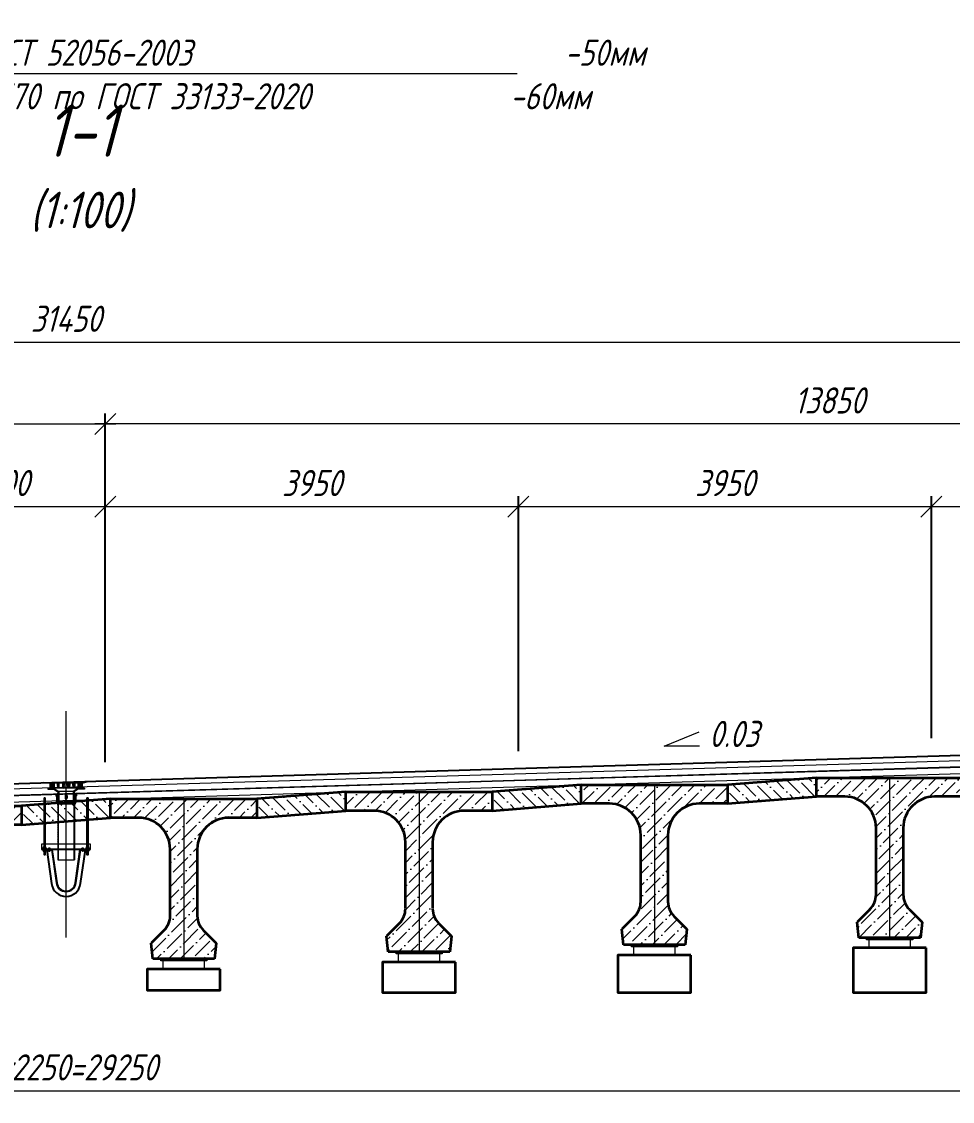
# Model space of a CAD drawing. Header units: millimetres. Extents: x 6546658 to 12951752, y -1354198 to 1102852.
# Drawn here: x 11702516 to 11711416, y -4459 to 5869 of the extents above; entities that cross this region are included whole.
import ezdxf
from ezdxf import colors
from ezdxf.entities.mleader import LeaderData, LeaderLine
from ezdxf.math import Vec2, Vec3

# ---------------------------------------------------------------- set-up
doc = ezdxf.new("R2010")
doc.units = ezdxf.units.MM
doc.set_wipeout_variables(frame=1)
for name, pattern in [('HIDDEN', [9.525, 6.35, -3.175]), ('осевая', [50.8, 31.75, -6.35, 6.35, -6.35]), ('штриховая', [19.05, 12.7, -6.35])]:
    doc.linetypes.add(name, pattern=pattern)
doc.layers.get('Defpoints').update_dxf_attribs({"color": 254, "lineweight": 0})
for name, color, linetype, lineweight in [('04_Невидимые', 3, 'Continuous', 13), ('1-Бетон', 114, 'Continuous', 35), ('1-Тонкая', 5, 'Continuous', 20), ('1-Штриховка', 8, 'Continuous', 9), ('ИС_Med', 7, 'Continuous', 35), ('ИС_TXT', 4, 'Continuous', 18), ('ИС_Выноска', 3, 'Continuous', 18), ('ИС_Выноски', 3, 'Continuous', 18), ('ИС_Невид', 4, 'штриховая', 18), ('ИС_Ось', 1, 'осевая', 18), ('ИС_Разм', 3, 'Continuous', 18), ('ИС_Размер', 3, 'Continuous', 18), ('ИС_Текст заглавный', 1, 'Continuous', 35), ('ИС_Тон', 3, 'Continuous', 18), ('ИС_Тонкая', 3, 'Continuous', 18), ('ИС_Штр', 3, 'Continuous', 9)]:
    doc.layers.add(name, color=color, linetype=linetype, lineweight=lineweight)
doc.layers.add('Красный поперечник', color=1, linetype='Continuous')
doc.layers.add('ограждение', color=7, linetype='Continuous')
doc.styles.add('0', font='isocpeur.ttf', dxfattribs={"width": 0.8, "oblique": 15})
doc.styles.add('ISOCPEUR', font='isocpeur.ttf', dxfattribs={"width": 0.8, "oblique": 15})
doc.dimstyles.new('М100', dxfattribs={"dimscale": 100, "dimtxt": 2.5, "dimasz": 2, "dimexe": 1, "dimexo": 1, "dimgap": 1, "dimtad": 1, "dimdec": 0, "dimzin": 0, "dimdsep": 46, "dimtxsty": '0', "dimblk": 'OBLIQUE', "dimcen": 0.09, "dimdle": 1, "dimclrd": 256, "dimclre": 256, "dimclrt": 256, "dimadec": 4, "dimazin": 0, "dimtfac": 1, "dimtdec": 0, "dimtofl": 0, "dimtmove": 1, "dimatfit": 2, "dimfxl": 1, "dimtolj": 1, "dimtzin": 0, "dimlwd": -1, "dimarcsym": 0})
pattern_1 = [(45, (886.094, -4203.091), (8.838835, -8.838835), [])]

# ---------------------------------------------------------------- blocks, each defined once
blk = doc.blocks.new('1530')
at = {"layer": '1-Штриховка'}
h = blk.add_hatch(dxfattribs=at)
h.set_pattern_fill('ANSI36', color=256, scale=25, style=0)
h.set_pattern_definition([(45, (-1571632.81, 568569.22), (42.0949506, 154.348152), [198.4375, -39.6875, 0, -39.6875])])
h.paths.add_polyline_path([(130, -480), (130, -1117, 0.198927), (189, -1259), (310, -1380), (295, -1530), (-295, -1530), (-310, -1380), (-189, -1259, 0.198898), (-130, -1117), (-130, -480, 0.414214), (-430, -180), (-700, -180), (-700, 0), (700, 0), (700, -180), (430, -180, 0.414224)])
at = {"layer": '1-Бетон'}
for p, q in [((-700, 0), (700, 0)), ((-700, -180), (-700, 0)), ((700, 0), (700, -180)), ((-430, -180), (-700, -180)), ((700, -180), (430, -180)), ((-130, -1117), (-130, -480)), ((130, -480), (130, -1117)), ((-189, -1259), (-310, -1380)), ((189, -1259), (310, -1380)), ((-295, -1530), (-310, -1380)), ((310, -1380), (295, -1530)), ((295, -1530), (-295, -1530))]:
    blk.add_line(p, q, dxfattribs=at)
for centre, radius, start, end in [((-430, -480), 300, 0, 90), ((430, -480), 300, 90, 180), ((-330, -1117), 200, 315.0289, 359.9744), ((330, -1117), 200, 180.0256, 224.9711)]:
    blk.add_arc(centre, radius, start, end, dxfattribs=at)
at = {"layer": 'ИС_Ось', "ltscale": 100}
blk.add_line((0, 0), (0, -1530), dxfattribs=at)
blk = doc.blocks.new('_Oblique')
at = {"color": 0, "linetype": 'ByBlock', "lineweight": -2}
blk.add_line((-0.5, -0.5), (0.5, 0.5), dxfattribs=at)
blk = doc.blocks.new('*D537')
at = {"layer": 'Defpoints', "color": 0, "linetype": 'Continuous', "transparency": 16777216}
for p in [(11703316, 2020), (11703316, -1315), (11698616, -1556)]:
    blk.add_point(p, dxfattribs=at)
at = {"layer": 'ИС_Размер', "lineweight": -2, "transparency": 16777216}
for p, q in [((11698616, -1456), (11698616, 2120)), ((11703316, -1215), (11703316, 2120))]:
    blk.add_line(p, q, dxfattribs=at)
at = {"layer": 'ИС_Размер', "transparency": 16777216}
blk.add_line((11698516, 2020), (11703416, 2020), dxfattribs=at)
at = {"layer": 'ИС_Размер', "linetype": 'Continuous', "transparency": 16777216, "xscale": 200, "yscale": 200, "zscale": 200, "rotation": 180}
blk.add_blockref('_Oblique', (11698616, 2020), dxfattribs=at)
at = {"layer": 'ИС_Размер', "linetype": 'Continuous', "transparency": 16777216, "xscale": 200, "yscale": 200, "zscale": 200}
blk.add_blockref('_Oblique', (11703316, 2020), dxfattribs=at)
at = {"layer": 'ИС_Размер', "linetype": 'Continuous', "transparency": 16777216, "insert": (11700966, 2245), "char_height": 250, "attachment_point": 5, "style": '0'}
blk.add_mtext('\\A1;4700', dxfattribs=at)
blk = doc.blocks.new('*D538')
at = {"layer": 'Defpoints', "color": 0, "transparency": 16777216}
for p in [(11703316, 1230), (11701317, -772), (11703316, -1315)]:
    blk.add_point(p, dxfattribs=at)
at = {"layer": 'ИС_Размер', "lineweight": -2, "transparency": 16777216}
for p, q in [((11701317, -672), (11701317, 1330)), ((11703316, -1215), (11703316, 1330))]:
    blk.add_line(p, q, dxfattribs=at)
at = {"layer": 'ИС_Размер', "transparency": 16777216}
blk.add_line((11701217, 1230), (11703416, 1230), dxfattribs=at)
at = {"layer": 'ИС_Размер', "transparency": 16777216, "xscale": 200, "yscale": 200, "zscale": 200, "rotation": 180}
blk.add_blockref('_Oblique', (11701317, 1230), dxfattribs=at)
at = {"layer": 'ИС_Размер', "transparency": 16777216, "xscale": 200, "yscale": 200, "zscale": 200}
blk.add_blockref('_Oblique', (11703316, 1230), dxfattribs=at)
at = {"layer": 'ИС_Размер', "transparency": 16777216, "insert": (11702316, 1455), "char_height": 250, "attachment_point": 5, "style": '0'}
blk.add_mtext('\\A1;2000', dxfattribs=at)
blk = doc.blocks.new('*D539')
at = {"layer": 'Defpoints', "color": 0, "linetype": 'Continuous', "transparency": 16777216}
for p in [(11707266, 1230), (11707266, -1209), (11703316, -1315)]:
    blk.add_point(p, dxfattribs=at)
at = {"layer": 'ИС_Размер', "lineweight": -2, "transparency": 16777216}
for p, q in [((11703316, -1215), (11703316, 1330)), ((11707266, -1109), (11707266, 1330))]:
    blk.add_line(p, q, dxfattribs=at)
at = {"layer": 'ИС_Размер', "transparency": 16777216}
blk.add_line((11703216, 1230), (11707366, 1230), dxfattribs=at)
at = {"layer": 'ИС_Размер', "linetype": 'Continuous', "transparency": 16777216, "xscale": 200, "yscale": 200, "zscale": 200, "rotation": 180}
blk.add_blockref('_Oblique', (11703316, 1230), dxfattribs=at)
at = {"layer": 'ИС_Размер', "linetype": 'Continuous', "transparency": 16777216, "xscale": 200, "yscale": 200, "zscale": 200}
blk.add_blockref('_Oblique', (11707266, 1230), dxfattribs=at)
at = {"layer": 'ИС_Размер', "linetype": 'Continuous', "transparency": 16777216, "insert": (11705291, 1455), "char_height": 250, "attachment_point": 5, "style": '0'}
blk.add_mtext('\\A1;3950', dxfattribs=at)
blk = doc.blocks.new('*D540')
at = {"layer": 'Defpoints', "color": 0, "linetype": 'Continuous', "transparency": 16777216}
for p in [(11711216, 1230), (11711216, -1086), (11707266, -1209)]:
    blk.add_point(p, dxfattribs=at)
at = {"layer": 'ИС_Размер', "lineweight": -2, "transparency": 16777216}
for p, q in [((11707266, -1109), (11707266, 1330)), ((11711216, -986), (11711216, 1330))]:
    blk.add_line(p, q, dxfattribs=at)
at = {"layer": 'ИС_Размер', "transparency": 16777216}
blk.add_line((11707166, 1230), (11711316, 1230), dxfattribs=at)
at = {"layer": 'ИС_Размер', "linetype": 'Continuous', "transparency": 16777216, "xscale": 200, "yscale": 200, "zscale": 200, "rotation": 180}
blk.add_blockref('_Oblique', (11707266, 1230), dxfattribs=at)
at = {"layer": 'ИС_Размер', "linetype": 'Continuous', "transparency": 16777216, "xscale": 200, "yscale": 200, "zscale": 200}
blk.add_blockref('_Oblique', (11711216, 1230), dxfattribs=at)
at = {"layer": 'ИС_Размер', "linetype": 'Continuous', "transparency": 16777216, "insert": (11709241, 1455), "char_height": 250, "attachment_point": 5, "style": '0'}
blk.add_mtext('\\A1;3950', dxfattribs=at)
blk = doc.blocks.new('*D545')
at = {"layer": 'Defpoints', "color": 0, "linetype": 'Continuous', "transparency": 16777216}
for p in [(11718666, 2801), (11718666, -924), (11687217, -1714)]:
    blk.add_point(p, dxfattribs=at)
at = {"layer": 'ИС_Размер', "lineweight": -2, "transparency": 16777216}
for p, q in [((11687217, -1614), (11687217, 2901)), ((11718666, -824), (11718666, 2901))]:
    blk.add_line(p, q, dxfattribs=at)
at = {"layer": 'ИС_Размер', "transparency": 16777216}
blk.add_line((11687117, 2801), (11718766, 2801), dxfattribs=at)
at = {"layer": 'ИС_Размер', "linetype": 'Continuous', "transparency": 16777216, "xscale": 200, "yscale": 200, "zscale": 200, "rotation": 180}
blk.add_blockref('_Oblique', (11687217, 2801), dxfattribs=at)
at = {"layer": 'ИС_Размер', "linetype": 'Continuous', "transparency": 16777216, "xscale": 200, "yscale": 200, "zscale": 200}
blk.add_blockref('_Oblique', (11718666, 2801), dxfattribs=at)
at = {"layer": 'ИС_Размер', "linetype": 'Continuous', "transparency": 16777216, "insert": (11702941, 3026), "char_height": 250, "attachment_point": 5, "style": '0'}
blk.add_mtext('\\A1;31450', dxfattribs=at)
blk = doc.blocks.new('*D546')
at = {"layer": 'Defpoints', "color": 0, "linetype": 'Continuous', "transparency": 16777216}
for p in [(11703316, 2020), (11717166, -327), (11703316, -1315)]:
    blk.add_point(p, dxfattribs=at)
at = {"layer": 'ИС_Размер', "lineweight": -2, "transparency": 16777216}
for p, q in [((11703316, -1215), (11703316, 2120)), ((11717166, -227), (11717166, 2120))]:
    blk.add_line(p, q, dxfattribs=at)
at = {"layer": 'ИС_Размер', "transparency": 16777216}
blk.add_line((11717266, 2020), (11703216, 2020), dxfattribs=at)
at = {"layer": 'ИС_Размер', "linetype": 'Continuous', "transparency": 16777216, "xscale": 200, "yscale": 200, "zscale": 200, "rotation": 180}
blk.add_blockref('_Oblique', (11703316, 2020), dxfattribs=at)
at = {"layer": 'ИС_Размер', "linetype": 'Continuous', "transparency": 16777216, "xscale": 200, "yscale": 200, "zscale": 200}
blk.add_blockref('_Oblique', (11717166, 2020), dxfattribs=at)
at = {"layer": 'ИС_Размер', "linetype": 'Continuous', "transparency": 16777216, "insert": (11710241, 2245), "char_height": 250, "attachment_point": 5, "style": '0'}
blk.add_mtext('\\A1;13850', dxfattribs=at)
blk = doc.blocks.new('*D556')
at = {"layer": 'Defpoints', "color": 0, "linetype": 'Continuous', "transparency": 16777216}
for p in [(11715166, 1230), (11715166, -959), (11711216, -1086)]:
    blk.add_point(p, dxfattribs=at)
at = {"layer": 'ИС_Размер', "lineweight": -2, "transparency": 16777216}
for p, q in [((11711216, -986), (11711216, 1330)), ((11715166, -859), (11715166, 1330))]:
    blk.add_line(p, q, dxfattribs=at)
at = {"layer": 'ИС_Размер', "transparency": 16777216}
blk.add_line((11711116, 1230), (11715266, 1230), dxfattribs=at)
at = {"layer": 'ИС_Размер', "linetype": 'Continuous', "transparency": 16777216, "xscale": 200, "yscale": 200, "zscale": 200, "rotation": 180}
blk.add_blockref('_Oblique', (11711216, 1230), dxfattribs=at)
at = {"layer": 'ИС_Размер', "linetype": 'Continuous', "transparency": 16777216, "xscale": 200, "yscale": 200, "zscale": 200}
blk.add_blockref('_Oblique', (11715166, 1230), dxfattribs=at)
at = {"layer": 'ИС_Размер', "linetype": 'Continuous', "transparency": 16777216, "insert": (11713191, 1455), "char_height": 250, "attachment_point": 5, "style": '0'}
blk.add_mtext('\\A1;3950', dxfattribs=at)
blk = doc.blocks.new('_None')
blk = doc.blocks.new('*D562')
at = {"layer": 'Defpoints', "color": 0, "linetype": 'Continuous', "transparency": 16777216}
for p in [(11717566, -2700), (11688316, -3524), (11717566, -4359)]:
    blk.add_point(p, dxfattribs=at)
at = {"layer": 'ИС_Размер', "lineweight": -2, "transparency": 16777216}
for p, q in [((11717566, -2800), (11717566, -4459)), ((11688316, -3624), (11688316, -4459))]:
    blk.add_line(p, q, dxfattribs=at)
at = {"layer": 'ИС_Размер', "transparency": 16777216}
blk.add_line((11688216, -4359), (11717666, -4359), dxfattribs=at)
at = {"layer": 'ИС_Размер', "linetype": 'Continuous', "transparency": 16777216, "xscale": 200, "yscale": 200, "zscale": 200, "rotation": 180}
blk.add_blockref('_Oblique', (11688316, -4359), dxfattribs=at)
at = {"layer": 'ИС_Размер', "linetype": 'Continuous', "transparency": 16777216, "xscale": 200, "yscale": 200, "zscale": 200}
blk.add_blockref('_Oblique', (11717566, -4359), dxfattribs=at)
at = {"layer": 'ИС_Размер', "linetype": 'Continuous', "transparency": 16777216, "insert": (11702941, -4134), "char_height": 250, "attachment_point": 5, "style": '0'}
blk.add_mtext('\\A1;13х2250=29250', dxfattribs=at)
blk = doc.blocks.new('*X18')
at = {"color": 0}
for p, q in [((310, 570.0651), (280, 600.0651)), ((310, 561.084844), (280, 591.084844)), ((307.104588, 555), (280, 582.104588)), ((298.124332, 555), (280, 573.124332)), ((289.144075, 555), (280, 564.144075)), ((280.163819, 555), (280, 555.163819)), ((310, 579.045356), (284.045356, 605)), ((310, 588.025612), (293.025612, 605)), ((310, 597.005868), (302.005868, 605))]:
    blk.add_line(p, q, dxfattribs=at)
blk = doc.blocks.new('A$C1A332784')
at = {"layer": 'ИС_Штр'}
h = blk.add_hatch(dxfattribs=at)
h.set_pattern_fill('ANSI31', color=256, scale=100, angle=90, style=0)
h.set_pattern_definition(pattern_1)
h.paths.add_polyline_path([(-69, -200), (-77, -200), (-77, -188), (-69, -188)])
h.paths.add_polyline_path([(-69, -126), (-77, -126), (-77, -95), (-117, -68), (-175, -68), (-175, -60), (-155, -60), (-155, -10), (-147, -10), (-147, -60), (-117, -60), (-69, -92)])
h = blk.add_hatch(dxfattribs=at)
h.set_pattern_fill('ANSI31', color=256, scale=50, angle=90, style=0)
h.set_pattern_definition([(135, (-1871.349, -4043.091), (-4.419417, -4.419417), [])])
h.paths.add_polyline_path([(85, -10), (65, -10), (67, -60), (83, -60)])
h.paths.add_polyline_path([(35, -10), (15, -10), (17, -60), (33, -60)])
h.paths.add_polyline_path([(-15, -10), (-35, -10), (-33, -60), (-17, -60)])
h.paths.add_polyline_path([(-65, -10), (-85, -10), (-83, -60), (-67, -60)])
h = blk.add_hatch(dxfattribs=at)
h.set_pattern_fill('ANSI31', color=256, scale=100, angle=90, style=0)
h.set_pattern_definition(pattern_1)
h.paths.add_polyline_path([(77, -200), (69, -200), (69, -188), (77, -188)])
h.paths.add_polyline_path([(77, -126), (69, -126), (69, -92), (117, -60), (147, -60), (147, -10), (155, -10), (155, -60), (175, -60), (175, -68), (117, -68), (77, -95)])
h = blk.add_hatch(dxfattribs=at)
h.set_pattern_fill('ANSI31', color=256, scale=2.5, angle=90, style=0)
h.set_pattern_definition([(135, (-544.1, -1211.934), (-5.61266, -5.61266), [])])
h.paths.add_polyline_path([(-75, -645), (-80, -645), (-80, -745), (-75, -745)])
h.paths.add_polyline_path([(-80, -595), (-75, -595), (-75, -207), (-80, -207), (-80, -202), (-87, -197), (-86, -118), (-99, -118), (-99, -133), (-92, -140), (-92, -198), (-80, -217)])
h = blk.add_hatch(dxfattribs=at)
h.set_pattern_fill('ANSI31', color=256, scale=2.5, style=0)
h.set_pattern_definition([(45, (-544.1, -1211.934), (-5.61266, 5.61266), [])])
h.paths.add_polyline_path([(80, -645), (75, -645), (75, -745), (80, -745)])
h.paths.add_polyline_path([(75, -595), (80, -595), (80, -217), (93, -197), (93, -139), (100, -132), (100, -117), (87, -117), (87, -196), (80, -201), (80, -207), (75, -207)])
for p, q in [((155, -10), (216, 4)), ((-155, -10), (-214, -4, 0)), ((-175, -60), (-175, -68)), ((-175, -60), (-155, -60)), ((-175, -68), (-117, -68)), ((-155, -10), (-155, -60)), ((155, -10), (-155, -10)), ((-147, -10), (-147, -60)), ((-147, -60), (-117, -60)), ((-145, -10), (-145, -60)), ((147, -60), (-117, -60)), ((-117, -60), (-69, -92)), ((-117, -68), (-77, -95)), ((-115, -10), (-115, -60)), ((-85, -10), (-83, -60)), ((-77, -95), (-77, -200)), ((-69, -92), (-69, -200)), ((69, -92), (-69, -92)), ((-67, -60), (-65, -10)), ((-35, -10), (-33, -60)), ((-17, -60), (-15, -10)), ((17, -60), (15, -10)), ((35, -10), (33, -60)), ((67, -60), (65, -10)), ((117, -60), (69, -92)), ((69, -92), (69, -200)), ((117, -68), (77, -95)), ((77, -95), (77, -200)), ((85, -10), (83, -60)), ((115, -60), (115, -10)), ((175, -68), (117, -68)), ((145, -60), (145, -10)), ((147, -10), (147, -60)), ((155, -10), (155, -60)), ((175, -60), (155, -60)), ((175, -60), (175, -68)), ((-99, -118), (-99, -133)), ((-99, -118), (-86, -118)), ((-99, -133), (-92, -140)), ((-92, -140), (-92, -198)), ((-92, -198), (-80, -217)), ((-80, -202), (-87, -197)), ((-86, -118), (-86, -197)), ((-80, -207), (-80, -202)), ((-69, -126), (-77, -126)), ((-69, -169), (-77, -169)), ((-10, -131), (-10, -154)), ((10, -131), (10, -154)), ((77, -126), (69, -126)), ((77, -169), (69, -169)), ((80, -201), (87, -196)), ((93, -197), (80, -217)), ((80, -207), (80, -201)), ((87, -117), (87, -196)), ((87, -117), (100, -117)), ((100, -132), (93, -139)), ((93, -139), (93, -197)), ((100, -117), (100, -132)), ((-80, -207), (-75, -207)), ((-80, -217), (-80, -595)), ((-75, -207), (-75, -595)), ((75, -211), (-75, -211)), ((75, -207), (75, -595)), ((80, -207), (75, -207)), ((80, -217), (80, -595)), ((-80, -645), (-80, -745)), ((-75, -645), (-75, -745)), ((75, -645), (75, -745)), ((80, -645), (80, -745)), ((-80, -745, 0), (80, -745, 0))]:
    blk.add_line(p, q)
at = {"linetype": 'Continuous'}
blk.add_line((77, -200), (-77, -200), dxfattribs=at)
for centre, start, end in [((0, -131), 0, 180), ((0, -154), 180, 0)]:
    blk.add_arc(centre, 10, start, end)
blk.add_point((0, -121))
at = {"layer": 'ИС_Невид', "ltscale": 0.1}
for p, q in [((-83, -117), (-83, -199)), ((84, -117), (84, -199)), ((-80, -595), (-80, -645)), ((-75, -595), (-75, -645)), ((75, -595), (75, -645)), ((80, -595), (80, -645))]:
    blk.add_line(p, q, dxfattribs=at)
at = {"layer": 'ИС_Невид', "linetype": 'HIDDEN'}
for centre, start, end in [((-90, -121, 0), 358.9888, 84.087), ((91, -117), 95.913, 181.0112)]:
    blk.add_arc(centre, 6.68, start, end, dxfattribs=at)
at = {"layer": 'ИС_Тон', "linetype": 'Continuous'}
blk.add_arc((-134, -108), 40.8, 82.3582, 82.5317, dxfattribs=at)
at = {"layer": 'ИС_Штр'}
for p, q in [((-80, -117, 0), (-81, -201)), ((-73, -126), (-73, -169)), ((73, -126), (73, -169)), ((81, -114, 0), (81, -201)), ((75, -207), (-75, -207))]:
    blk.add_line(p, q, dxfattribs=at)
for centre, radius, start, end in [((-87, -119, 0), 7.56, 20.1849, 82.1113), ((88, -116, 0), 7.56, 97.8887, 163.3548), ((91, -118), 4.48, 98.3812, 172.132)]:
    blk.add_arc(centre, radius, start, end, dxfattribs=at)
at = {"layer": 'ИС_Штр', "color": 2}
blk.add_blockref('*X18', (-425, -615), dxfattribs=at)
at = {"layer": 'ИС_Штр', "color": 2, "xscale": -1}
blk.add_blockref('*X18', (425, -615), dxfattribs=at)
blk = doc.blocks.new('ы')
at = {"layer": 'ограждение'}
for p, q in [((3737, 22065), (3737, 22062)), ((3737, 22062), (3783, 21737)), ((4061, 21737), (4107, 22062)), ((4107, 22065), (4107, 22062))]:
    blk.add_line(p, q, dxfattribs=at)
for points in [[(3737, 22065), (3787, 22065), (3833, 21744, 0.886444), (4012, 21744), (4057, 22065), (4107, 22065)], [(3737, 22062), (3785, 22062), (3830, 21744, 0.886138), (4015, 21744), (4060, 22062), (4107, 22062)]]:
    blk.add_lwpolyline(points, format="xyb", dxfattribs=at)
blk.add_arc((3922, 21755), 140, 187.1293, 352.8707, dxfattribs=at)
blk = doc.blocks.new('*U450')
at = {"layer": 'ИС_Med'}
blk.add_lwpolyline([(11, 2), (11, 0), (-10, 0), (-10, 2), (-8, 2), (-10, 3), (-10, 9), (-8, 10), (9, 10), (10, 9), (10, 3), (9, 2)], close=True, dxfattribs=at)
blk.add_wipeout([(11, 2), (11, 0), (-10, 0), (-10, 2), (-8, 2), (-10, 3), (-10, 9), (-8, 10), (9, 10), (10, 9), (10, 3), (9, 2)]).dxf.layer = 'ИС_Med'
for p, q in [((-10, 2), (11, 2)), ((-5, 3), (-5, 9)), ((5, 3), (5, 9))]:
    blk.add_line(p, q, dxfattribs=at)
for centre, radius, start, end in [((-7, 6), 4.34, 55.5615, 124.4385), ((-7, 6), 4.34, 235.5615, 304.4385), ((0, -6), 16.2, 72.383, 107.617), ((0, 18), 16.2, 252.383, 287.617), ((7, 6), 4.34, 55.5615, 124.4385), ((7, 6), 4.34, 235.5615, 304.4385)]:
    blk.add_arc(centre, radius, start, end, dxfattribs=at)
at = {"layer": 'ИС_Штр'}
blk.add_line((0, 0), (0, 10), dxfattribs=at)
blk = doc.blocks.new('*U447')
at = {"color": 0}
blk.add_line((61, 8), (47, 8), dxfattribs=at)
at = {"layer": 'ИС_Тонкая'}
for p, q in [((0, 13), (3, 16)), ((0, 13), (0, 0)), ((0, -13), (0, 0)), ((12, 16), (3, 16)), ((12, 8), (3, 8)), ((12, 16), (12, 10)), ((12, 10), (12, 8)), ((12, 8), (12, 0)), ((12, -8), (12, 0)), ((14, 8), (61, 8)), ((25, 8), (25, -8)), ((63, 6), (25, 6)), ((63, 6), (61, 8)), ((61, 8), (61, -8)), ((63, 6), (63, -6)), ((0, -13), (3, -16)), ((3, -8), (12, -8)), ((12, -16), (3, -16)), ((12, -8), (12, -10)), ((12, -16), (12, -10)), ((61, -8), (14, -8)), ((63, -6), (25, -6)), ((63, -6), (61, -8))]:
    blk.add_line(p, q, dxfattribs=at)
for centre, radius, start, end in [((8, 12), 6.51, 142.1211, 217.8789), ((26, 0), 24, 160.5288, 199.4712), ((14, 10), 2, 180, 270), ((8, -12), 6.51, 142.1211, 217.8789), ((14, -10), 2, 90, 180)]:
    blk.add_arc(centre, radius, start, end, dxfattribs=at)
blk = doc.blocks.new('*U448')
at = {"layer": 'ИС_Тонкая'}
for p, q in [((0, 13), (2, 16)), ((0, 13), (0, 0)), ((0, -13), (0, 0)), ((2, 16), (13, 16)), ((2, 8), (13, 8)), ((15, 13), (13, 16)), ((15, 13), (15, 0)), ((15, -13), (15, 0)), ((0, -13), (2, -16)), ((2, -8), (13, -8)), ((2, -16), (13, -16)), ((15, -13), (13, -16))]:
    blk.add_line(p, q, dxfattribs=at)
for centre, radius, start, end in [((8, 12), 6.51, 142.1211, 217.8789), ((25, 0), 24, 160.5288, 199.4712), ((7, 12), 6.51, 322.1211, 37.8789), ((-10, 0), 24, 340.5288, 19.4712), ((8, -12), 6.51, 142.1211, 217.8789), ((7, -12), 6.51, 322.1211, 37.8789)]:
    blk.add_arc(centre, radius, start, end, dxfattribs=at)
blk = doc.blocks.new('*U449')
at = {"layer": 'ИС_Med'}
for p, q in [((0, 9), (4, 9)), ((0, -9), (4, -9))]:
    blk.add_line(p, q, dxfattribs=at)
at = {"layer": 'ИС_Тонкая'}
for p, q in [((0, 18), (0, -18)), ((4, 18), (0, 18)), ((4, -18), (4, 18)), ((0, -18), (4, -18))]:
    blk.add_line(p, q, dxfattribs=at)
blk = doc.blocks.new('ппк')
at = {"elevation": 0}
for points in [[(-210, -141), (-210, -684), (-200, -684), (-200, -141)], [(-210, -141), (-200, -141)], [(200, -141), (200, -684), (210, -684), (210, -141)], [(200, -141), (210, -141)]]:
    blk.add_lwpolyline(points, dxfattribs=at)
at = {"layer": 'Defpoints', "linetype": 'штриховая'}
blk.add_line((-205, -141, 0), (-205, -684, 0), dxfattribs=at)
at = {"layer": 'Defpoints', "linetype": 'осевая', "ltscale": 50}
blk.add_line((205, -141, 0), (205, -684, 0), dxfattribs=at)
at = {"layer": 'ИС_Тон'}
blk.add_lwpolyline([(-235, -635), (235, -635), (235, -585), (-235, -585)], close=True, dxfattribs=at)
blk.add_lwpolyline([(-235, -630), (235, -630)], dxfattribs=at)
blk.add_blockref('A$C1A332784', (0, 10), dxfattribs=at)
at = {"layer": 'ограждение'}
blk.add_blockref('ы', (-3922, -22699), dxfattribs=at)
blk.add_blockref('*U450', (-205, -630))
at = {"xscale": -1}
blk.add_blockref('*U450', (205, -630), dxfattribs=at)
at = {"xscale": -1, "rotation": 180}
blk.add_blockref('*U450', (-205, -635), dxfattribs=at)
at = {"rotation": 180}
blk.add_blockref('*U450', (205, -635), dxfattribs=at)
for p, q in [((-210, -619), (-210, -612)), ((-205, -622), (-205, -612)), ((-200, -619), (-200, -612)), ((200, -619), (200, -612)), ((205, -622), (205, -612)), ((210, -619), (210, -612)), ((-210, -652), (-210, -645)), ((-205, -655), (-205, -645)), ((-200, -652), (-200, -645)), ((185, -638), (185, -635)), ((200, -652, 0), (200, -645, 0)), ((205, -655, 0), (205, -645, 0)), ((210, -652, 0), (210, -645, 0))]:
    blk.add_line(p, q)
for points in [[(-196, -620), (-195, -619), (-195, -612), (-196, -612), (-213, -612), (-215, -612), (-215, -619), (-213, -620)], [(213, -620), (215, -619), (215, -612), (213, -612), (196, -612), (195, -612), (195, -619), (196, -620)], [(-196, -653), (-195, -652), (-195, -645), (-196, -645), (-213, -645), (-215, -645), (-215, -652), (-213, -653)]]:
    blk.add_lwpolyline(points, close=True)
at = {"elevation": 0}
blk.add_lwpolyline([(214, -653), (215, -652), (215, -645), (214, -645), (197, -645), (195, -645), (195, -652), (197, -653)], close=True, dxfattribs=at)
for centre, radius, start, end in [((-212, -616), 4.34, 55.5615, 124.4385), ((-212, -615), 4.34, 235.5615, 304.4385), ((-205, -628), 16.2, 72.383, 107.617), ((-205, -603), 16.2, 252.383, 287.617), ((-198, -616), 4.34, 55.5615, 124.4385), ((-198, -615), 4.34, 235.5615, 304.4385), ((198, -616), 4.34, 55.5615, 124.4385), ((198, -615), 4.34, 235.5615, 304.4385), ((205, -628), 16.2, 72.383, 107.617), ((205, -603), 16.2, 252.383, 287.617), ((212, -616), 4.34, 55.5615, 124.4385), ((212, -615), 4.34, 235.5615, 304.4385), ((-212, -649), 4.34, 55.5615, 124.4385), ((-212, -648), 4.34, 235.5615, 304.4385), ((-205, -661), 16.2, 72.383, 107.617), ((-205, -636), 16.2, 252.383, 287.617), ((-198, -649), 4.34, 55.5615, 124.4385), ((-198, -648), 4.34, 235.5615, 304.4385), ((198, -649, 0), 4.34, 55.5615, 124.4385), ((198, -648, 0), 4.34, 235.5615, 304.4385), ((205, -661, 0), 16.2, 72.383, 107.617), ((205, -636, 0), 16.2, 252.383, 287.617), ((212, -649, 0), 4.34, 55.5615, 124.4385), ((212, -648, 0), 4.34, 235.5615, 304.4385)]:
    blk.add_arc(centre, radius, start, end)
for name, p, xscale, yscale, zscale, rotation in [('*U449', (-160, -637), 0.5000000000000002, 0.5000000000000002, 0.5000000000000002, 90), ('*U447', (-160, -622), 0.5, 0.5, 0.5, 270), ('*U448', (-160, -644), 0.5000000000000002, 0.5000000000000002, 0.5000000000000002, 90), ('*U449', (160, -637), 0.5000000000000002, 0.5000000000000002, 0.5000000000000002, 90), ('*U447', (160, -622), 0.5, 0.5, 0.5, 270), ('*U448', (160, -644), 0.5000000000000002, 0.5000000000000002, 0.5000000000000002, 90)]:
    blk.add_blockref(name, p, dxfattribs=dict(xscale=xscale, yscale=yscale, zscale=zscale, rotation=rotation))

msp = doc.modelspace()

# ---------------------------------------------------------------- hatches: boundary and pattern name
at = {"layer": '1-Штриховка'}
h = msp.add_hatch(dxfattribs=at)
h.set_pattern_fill('ANSI36', color=256, scale=25, angle=90, style=0)
h.set_pattern_definition([(135, (5978544.02, -5253583.43), (-154.3481521, 42.0949506), [198.4375, -39.6875, 0, -39.6875])])
h.paths.add_polyline_path([(11707866.4, -1431.3), (11707016.4, -1498.8), (11707016.4, -1678.8), (11707866.4, -1611.3)])
h = msp.add_hatch(dxfattribs=at)
h.set_pattern_fill('ANSI36', color=256, scale=25, angle=90, style=0)
h.set_pattern_definition([(135, (5980794.02, -5253515.93), (-154.3481521, 42.0949506), [198.4375, -39.6875, 0, -39.6875])])
h.paths.add_polyline_path([(11710116.4, -1363.8), (11709266.4, -1431.3), (11709266.4, -1611.3), (11710116.4, -1543.8)])
h = msp.add_hatch(dxfattribs=at)
h.set_pattern_fill('ANSI36', color=256, scale=25, angle=90, style=0)
h.set_pattern_definition([(135, (5976294.02, -5253650.93), (-154.3481521, 42.0949506), [198.4375, -39.6875, 0, -39.6875])])
h.paths.add_polyline_path([(11705616.4, -1498.8), (11704766.4, -1566.3), (11704766.4, -1746.3), (11705616.4, -1678.8)])
h = msp.add_hatch(dxfattribs=at)
h.set_pattern_fill('ANSI36', color=256, scale=25, angle=90, style=0)
h.set_pattern_definition([(135, (5974044.02, -5253718.43), (-154.3481521, 42.0949506), [198.4375, -39.6875, 0, -39.6875])])
h.paths.add_polyline_path([(11703366.4, -1566.3), (11702516.4, -1633.8), (11702516.4, -1813.8), (11703366.4, -1746.3)])

# ---------------------------------------------------------------- linework, layer by layer
at = {"layer": '04_Невидимые'}
for points in [[(11708786.4, -2981.3), (11708346.4, -2981.3), (11708346.4, -2961.3), (11708786.4, -2961.3)], [(11711036.4, -2913.8), (11710596.4, -2913.8), (11710596.4, -2893.8), (11711036.4, -2893.8)], [(11704286.4, -3116.3), (11703846.4, -3116.3), (11703846.4, -3096.3), (11704286.4, -3096.3)], [(11706536.4, -3048.8), (11706096.4, -3048.8), (11706096.4, -3028.8), (11706536.4, -3028.8)]]:
    msp.add_lwpolyline(points, close=True, dxfattribs=at)
at = {"layer": '1-Бетон'}
for points in [[(11707016.4, -1678.8), (11707866.4, -1611.3), (11707866.4, -1431.3), (11707016.4, -1498.8)], [(11709266.4, -1611.3), (11710116.4, -1543.8), (11710116.4, -1363.8), (11709266.4, -1431.3)], [(11704766.4, -1746.3), (11705616.4, -1678.8), (11705616.4, -1498.8), (11704766.4, -1566.3)], [(11702516.4, -1813.8), (11703366.4, -1746.3), (11703366.4, -1566.3), (11702516.4, -1633.8)], [(11711166.4, -2991.8), (11710466.4, -2991.8), (11710466.4, -3418.3), (11711166.4, -3418.3)], [(11708916.4, -3059.3), (11708216.4, -3059.3), (11708216.4, -3418.3), (11708916.4, -3418.3)], [(11704416.4, -3194.3), (11703716.4, -3194.3), (11703716.4, -3394.3), (11704416.4, -3394.3)], [(11706666.4, -3126.8), (11705966.4, -3126.8), (11705966.4, -3418.3), (11706666.4, -3418.3)]]:
    msp.add_lwpolyline(points, close=True, dxfattribs=at)
at = {"layer": '1-Тонкая'}
for points in [[(11701166.6, -1507.3), (11702066.6, -1480.3), (11707016.6, -1331.8), (11710966.6, -1213.3), (11714716.6, -1100.8), (11715466.6, -1078.3), (11717166.2, -1027.3)], [(11701166.5, -1567.3), (11702066.6, -1540.3), (11707016.6, -1391.8), (11710966.6, -1273.3), (11714716.6, -1160.8), (11715466.6, -1138.3), (11717166.4, -1087.3)], [(11701166.5, -1572.3), (11702066.6, -1545.3), (11707016.6, -1396.8), (11710966.6, -1278.3), (11714716.6, -1165.8), (11715466.6, -1143.3), (11717166.4, -1092.3)]]:
    msp.add_lwpolyline(points, dxfattribs=at)
at = {"layer": 'Defpoints', "color": 252, "true_color": 0x939598}
msp.add_lwpolyline([(11689441.4, -1984.1), (11690166.6, -1962.3), (11694116.6, -1843.8), (11699066.6, -1695.3), (11700966.6, -1638.3), (11702066.6, -1605.3), (11707016.6, -1456.8), (11710966.6, -1338.3), (11714716.6, -1225.8), (11715466.6, -1203.3), (11717166.6, -1152.3)], dxfattribs=at)
at = {"layer": 'ИС_TXT', "color": 3, "ltscale": 500, "elevation": 0}
msp.add_lwpolyline([(11708998.3, -1060.4), (11708659.5, -1060.4), (11708995.1, -924.9)], dxfattribs=at)
at = {"layer": 'ИС_Размер'}
for points in [[(11708766.4, -2981.3), (11708366.4, -2981.3), (11708366.4, -3059.3), (11708766.4, -3059.3), (11708766.4, -2981.3)], [(11711016.4, -2913.8), (11710616.4, -2913.8), (11710616.4, -2991.8), (11711016.4, -2991.8), (11711016.4, -2913.8)], [(11706516.4, -3048.8), (11706116.4, -3048.8), (11706116.4, -3126.8), (11706516.4, -3126.8), (11706516.4, -3048.8)], [(11704266.4, -3116.3), (11703866.4, -3116.3), (11703866.4, -3194.3), (11704266.4, -3194.3), (11704266.4, -3116.3)]]:
    msp.add_lwpolyline(points, dxfattribs=at)
at = {"layer": 'Красный поперечник'}
msp.add_lwpolyline([(11701166.6, -1457.3), (11702066.6, -1430.3), (11707016.6, -1281.8), (11710966.6, -1163.3), (11714716.6, -1050.8), (11715466.6, -1028.3), (11717381.2, -970.9)], dxfattribs=at)

# ---------------------------------------------------------------- block references
at = {"layer": 'ИС_Размер', "linetype": 'Continuous'}
for p in [(11708566.4, -1431.3), (11710816.4, -1363.8), (11706316.4, -1498.8), (11701816.4, -1633.8), (11704066.4, -1566.3)]:
    msp.add_blockref('1530', p, dxfattribs=at)

# ---------------------------------------------------------------- texts
at = {"layer": 'ИС_Разм', "color": 3, "ltscale": 0.4, "insert": (11709327.3, -944.6, 0), "char_height": 250, "attachment_point": 5, "style": 'ISOCPEUR'}
msp.add_mtext('\\pxqc;0.03', dxfattribs=at)
at = {"layer": 'ИС_Текст заглавный', "insert": (11703077.1, 4466.1), "char_height": 1000, "width": 2344.922, "attachment_point": 5, "style": 'ISOCPEUR'}
msp.add_mtext('{\\H0.5x;1-1\\P\\H0.7x;(1:100)}', dxfattribs=at)

# ---------------------------------------------------------------- dimensions: what is measured, and where the dimension line sits
at = {"layer": 'ИС_Размер', "linetype": 'Continuous'}
for base, p1, p2, picture, middle in [((11718666.2, 2800.8), (11687216.5, -1714.1), (11718666.2, -924.1), '*D545', (11702941.4, 3025.8)), ((11703316.2, 2020.2), (11698616.2, -1556.4), (11703316.2, -1315.3), '*D537', (11700966.2, 2245.2)), ((11703316.2, 2020.2), (11717166.2, -326.6), (11703316.2, -1315.3), '*D546', (11710241.2, 2245.2)), ((11707266.2, 1230.5), (11703316.2, -1315.3), (11707266.2, -1209.3), '*D539', (11705291.2, 1455.5)), ((11711216.2, 1230.5), (11707266.2, -1209.3), (11711216.2, -1085.9), '*D540', (11709241.2, 1455.5)), ((11715166.2, 1230.5), (11711216.2, -1085.9), (11715166.2, -959.3), '*D556', (11713191.2, 1455.5))]:
    dim = msp.add_linear_dim(base=base, p1=p1, p2=p2, dimstyle='М100', dxfattribs=at)
    dim.commit()
    dim.dimension.update_dxf_attribs({"geometry": picture, "text_midpoint": middle})
at = {"layer": 'ИС_Размер'}
dim = msp.add_linear_dim(base=(11703316.2, 1230.5), p1=(11701316.6, -772.3), p2=(11703316.2, -1315.3), dimstyle='М100', dxfattribs=at)
dim.commit()
dim.dimension.update_dxf_attribs({"geometry": '*D538', "text_midpoint": (11702316.4, 1455.5)})
at = {"layer": 'ИС_Размер', "linetype": 'Continuous'}
dim = msp.add_linear_dim(base=(11717566.4, -4359.3), p1=(11688316.4, -3524.1), p2=(11717566.4, -2700.1), text='13х2250=<>', dimstyle='М100', dxfattribs=at)
dim.commit()
dim.dimension.update_dxf_attribs({"geometry": '*D562', "text_midpoint": (11702941.4, -4134.3)})

# ---------------------------------------------------------------- leaders
at = {"layer": 'ИС_Выноска', "ltscale": 0.5}
ml = msp.add_multileader_mtext('Standard', dxfattribs=at)
ml.set_content('\\A1;Асфальтобетон А5 Вл на БНД 50/70\\P\\pq*;ГОСТ 58406.2-2020              - 50мм\\P\\pql;Асфальтобетон А32 Нт на БНД 50/70\\PГОСТ 58406.2-2020              - 60мм\\PГидроизоляция оклеечная      - 5 мм\\PВыравнивающий слой      - min 30 мм\\PПереходная плита            - 400 мм', color=256, style='0')
ml.set_leader_properties(color=256, linetype='ByLayer', lineweight=-1)
ml.build(insert=Vec2(0, 0))
ml.multileader.update_dxf_attribs({"text_left_attachment_type": 6, "text_right_attachment_type": 6, "dogleg_length": 0.48, "arrow_head_size": 375, "scale": 75})
ctx = ml.context
ctx.base_point, ctx.scale, ctx.char_height, ctx.arrow_head_size, ctx.landing_gap_size, ctx.plane_origin = Vec3(11614980.4, 7598.1), 75, 250, 375, 9, Vec3(11614436.3, 36623.6)
ctx.left_attachment, ctx.right_attachment = 6, 6
notes = []
notes.append((ctx, [(0, (1, 1, 0), (11614944.4, 7598.1), (1, 0), 36, [(0, [(11614944.4, 134.1)], 0, [])])]))
ctx.mtext.insert, ctx.mtext.width, ctx.mtext.flow_direction = Vec3(11614989.4, 7923.1), 16509.947, 5
ml = msp.add_multileader_mtext('Standard', dxfattribs=at)
ml.set_content('\\A1;Асфальтобетон А16Вт по ГОСТ 58406.2-2020 на ПБВ60 по ГОСТ 52056-2003                              -50мм\\PАсфальтобетон А32 Нт по ГОСТ 58406.2-2020 на БНД 50/70 по ГОСТ 33133-2020                     -60мм\\PГидроизоляция оклеечная                        -5 мм\\PВыравнивающий слой                      -h{\\H0.7x;\\S^ min;\\H1.42857x;=30 мм}\\PПереходная плита                            - 400 мм', color=256, style='0')
ml.set_leader_properties(color=256, linetype='ByLayer', lineweight=-1)
ml.build(insert=Vec2(0, 0))
ml.multileader.update_dxf_attribs({"text_left_attachment_type": 6, "text_right_attachment_type": 6, "dogleg_length": 0.36, "arrow_head_size": 375, "scale": 75})
ctx = ml.context
ctx.base_point, ctx.scale, ctx.char_height, ctx.arrow_head_size, ctx.landing_gap_size, ctx.plane_origin = Vec3(11631701.8, 7598.1), 75, 250, 375, 9, Vec3(11631411.8, 20908.1)
ctx.left_attachment, ctx.right_attachment = 6, 6
notes.append((ctx, [(0, (1, 1, 0), (11631665.8, 7598.1), (1, 0), 36, [(0, [(11631665.8, 570.2)], 0, [])])]))
ctx.mtext.insert, ctx.mtext.width, ctx.mtext.flow_direction = Vec3(11631710.8, 7923.1), 7797.816, 5
ml = msp.add_multileader_mtext('Standard', dxfattribs=at)
ml.set_content('\\A1;Асфальтобетон А5 Вл на БНД 50/70\\P\\pq*;ГОСТ 58406.2-2020              - 50мм\\P\\pql;Асфальтобетон А32 Нт на БНД 50/70\\PГОСТ 58406.2-2020              - 60мм\\PГидроизоляция оклеечная      - 5 мм\\PВыравнивающий слой      - min 30 мм\\PПереходная плита            - 400 мм', color=256, style='0')
ml.set_leader_properties(color=256, linetype='ByLayer', lineweight=-1)
ml.build(insert=Vec2(0, 0))
ml.multileader.update_dxf_attribs({"text_left_attachment_type": 6, "text_right_attachment_type": 6, "dogleg_length": 0.48, "arrow_head_size": 375, "scale": 75})
ctx = ml.context
ctx.base_point, ctx.scale, ctx.char_height, ctx.arrow_head_size, ctx.landing_gap_size, ctx.plane_origin = Vec3(11645164.6, 7598.1), 75, 250, 375, 9, Vec3(11644620.5, 36623.6)
ctx.left_attachment, ctx.right_attachment = 6, 6
notes.append((ctx, [(0, (1, 1, 0), (11645128.6, 7598.1), (1, 0), 36, [(0, [(11645128.6, 959.8)], 0, [])])]))
ctx.mtext.insert, ctx.mtext.width, ctx.mtext.flow_direction = Vec3(11645173.6, 7923.1), 16509.947, 5
ml = msp.add_multileader_mtext('Standard', dxfattribs=at)
ml.set_content('\\A1;Асфальтобетон ЩМА-16 по ГОСТ 58406.1 на ПБВ60 по ГОСТ 52056-2003                            -50мм\\PАсфальтобетон А22 Нт по ГОСТ 58406.2-2020 на БНД 50/70 по ГОСТ 33133-2020               -60мм\\PГидроизоляция оклеечная                      -5 мм\\PВыравнивающий слой                      -min 30 мм', color=256, style='0')
ml.set_leader_properties(color=256, linetype='ByLayer', lineweight=-1)
ml.build(insert=Vec2(0, 0))
ml.multileader.update_dxf_attribs({"text_left_attachment_type": 6, "text_right_attachment_type": 6, "dogleg_length": 0.36, "arrow_head_size": 500, "scale": 75})
ctx = ml.context
ctx.base_point, ctx.scale, ctx.char_height, ctx.arrow_head_size, ctx.landing_gap_size, ctx.plane_origin = Vec3(11695050.6, 5371.2), 75, 250, 500, 9, Vec3(11694760.6, 19883.9)
ctx.left_attachment, ctx.right_attachment = 6, 6
notes.append((ctx, [(0, (1, 1, 0), (11695014.6, 5371.2), (1, 0), 36, [(0, [(11695014.6, -1671.9)], 0, [])])]))
ctx.mtext.insert, ctx.mtext.width, ctx.mtext.flow_direction = Vec3(11695059.6, 5696.2), 7153.189, 5
ml = msp.add_multileader_mtext('Standard', dxfattribs=at)
ml.set_content('\\A1;Бетон В35F{\\H0.7x;\\S^ 2;}300 W12 -175-225мм', color=256, style='0')
ml.set_leader_properties(color=256, linetype='ByLayer', lineweight=-1)
ml.build(insert=Vec2(0, 0))
ml.multileader.update_dxf_attribs({"text_left_attachment_type": 6, "text_right_attachment_type": 6, "dogleg_length": 0.36, "arrow_head_size": 450, "scale": 75})
ctx = ml.context
ctx.base_point, ctx.scale, ctx.char_height, ctx.arrow_head_size, ctx.landing_gap_size, ctx.plane_origin = Vec3(11688095.9, 4259.2), 75, 250, 450, 18, Vec3(11687515.8, 39445.1)
ctx.left_attachment, ctx.right_attachment = 6, 6
notes.append((ctx, [(0, (1, 1, 0), (11688023.9, 4259.2), (1, 0), 72, [(0, [(11688023.9, -1780.7)], 0, [])])]))
ctx.mtext.insert, ctx.mtext.width, ctx.mtext.flow_direction = Vec3(11688113.9, 4559.2), 16509.947, 5
at = {"layer": 'ИС_Выноски'}
ml = msp.add_multileader_mtext('Standard', dxfattribs=at)
ml.set_content('Ось разделительной полосы', color=256, style='ISOCPEUR')
ml.set_leader_properties(color=256, linetype='ByLayer', lineweight=-1)
ml.set_arrow_properties(name='NONE')
ml.build(insert=Vec2(0, 0))
ml.multileader.update_dxf_attribs({"text_left_attachment_type": 6, "text_right_attachment_type": 6, "dogleg_length": 0.36, "arrow_head_size": 300, "scale": 50})
ctx = ml.context
ctx.base_point, ctx.scale, ctx.char_height, ctx.arrow_head_size, ctx.landing_gap_size, ctx.plane_origin = Vec3(11698860.3, 740), 50, 250, 300, 4.5, Vec3(11708034.5, -4959)
ctx.left_attachment, ctx.right_attachment, ctx.text_align_type = 6, 6, 1
notes.append((ctx, [(1, (1, 1, 0), (11700966.6, 740), (-1, 0), 40.3, [(1, [(11700966.6, 542)], 0, [])])]))
ctx.mtext.insert, ctx.mtext.width, ctx.mtext.alignment, ctx.mtext.flow_direction = Vec3(11699893.3, 1040), 2049.626, 2, 5
ml = msp.add_multileader_mtext('Standard', dxfattribs=at)
ml.set_content('Ось водоотвода ', color=256, style='ISOCPEUR')
ml.set_leader_properties(color=256, linetype='ByLayer', lineweight=-1)
ml.set_arrow_properties(name='NONE')
ml.build(insert=Vec2(0, 0))
ml.multileader.update_dxf_attribs({"text_left_attachment_type": 6, "text_right_attachment_type": 6, "dogleg_length": 0.36, "arrow_head_size": 300, "scale": 50})
ctx = ml.context
ctx.base_point, ctx.scale, ctx.char_height, ctx.arrow_head_size, ctx.landing_gap_size, ctx.plane_origin = Vec3(11689481.6, -131.1), 50, 250, 300, 4.5, Vec3(11696471.9, -3223.6)
ctx.left_attachment, ctx.right_attachment, ctx.text_align_type = 6, 6, 1
notes.append((ctx, [(0, (1, 1, 0), (11689441.4, -131.1), (1, 0), 40.3, [(1, [(11689441.4, -1422.7)], 0, [])])]))
ctx.mtext.insert, ctx.mtext.width, ctx.mtext.alignment, ctx.mtext.flow_direction = Vec3(11690229.6, 168.9), 2049.626, 2, 5
for ctx, leaders in notes:
    for number, flags, end, landing, length, lines in leaders:
        leader = LeaderData()
        leader.index, (leader.has_last_leader_line, leader.has_dogleg_vector, leader.attachment_direction) = number, flags
        leader.last_leader_point, leader.dogleg_vector, leader.dogleg_length = Vec3(end), Vec3(landing), length
        for number, points, colour, breaks in lines:
            line = LeaderLine()
            line.index, line.vertices, line.color, line.breaks = number, Vec3.list(points), colors.encode_raw_color(colour), breaks
            leader.lines.append(line)
        ctx.leaders.append(leader)

# ---------------------------------------------------------------- next in the draw order: block references
at = {"color": 5}
msp.add_blockref('ппк', (11702941.4, -1414.6, 0), dxfattribs=at)

# ---------------------------------------------------------------- next in the draw order: linework, layer by layer
at = {"layer": 'ИС_Ось', "ltscale": 500}
msp.add_lwpolyline([(11702941.4, -2892.7), (11702941.4, -727.6)], dxfattribs=at)

doc.saveas('drawing.dxf')
